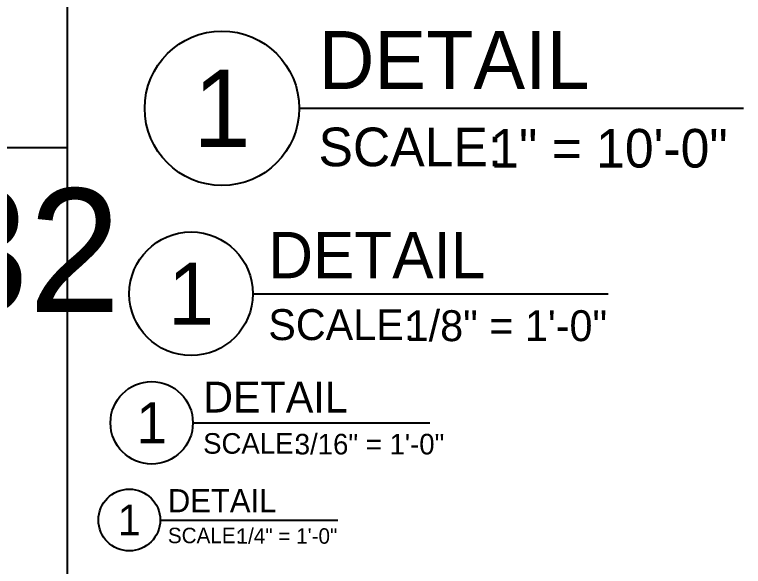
# Model space of a CAD drawing. Header units: inches. Extents: x -415 to 14109, y -1276 to 3235.
# Drawn here: x 406.5 to 689.6, y -1099.8 to -885.6 of the extents above; entities that cross this region are included whole.
import ezdxf
from ezdxf import colors
from ezdxf.entities.mleader import LeaderData, LeaderLine
from ezdxf.enums import TextEntityAlignment as Align
from ezdxf.math import Vec2, Vec3

# ---------------------------------------------------------------- set-up
doc = ezdxf.new("R2010")
doc.units = ezdxf.units.IN
doc.header["$MEASUREMENT"] = 0
doc.layers.add('L-ANNO-TTLB', color=7, linetype='Continuous')
doc.layers.add('L-TTLB', color=7, linetype='Continuous')
doc.styles.add('TEXT 1-32', font='', dxfattribs={"height": 48})
doc.styles.add('TEXT-PAPER 1-8', font='', dxfattribs={"height": 0.125})
doc.styles.get('TEXT 1-32').set_extended_font_data('Avenir LT Std 55 Roman')
doc.styles.get('TEXT-PAPER 1-8').set_extended_font_data('Avenir LT Std 55 Roman')

# ---------------------------------------------------------------- blocks, each defined once
blk = doc.blocks.new('*U65')
blk.add_line((0.75, 0.5), (2.1879, 0.5))
blk.add_circle((0.5, 0.5), 0.25)
at = {"color": 4, "insert": (0.8125, 0.4375), "char_height": 0.125, "width": 0.440063, "attachment_point": 1, "style": 'TEXT-PAPER 1-8'}
blk.add_mtext('SCALE:', dxfattribs=at)
at = {"color": 4, "style": 'TEXT-PAPER 1-8'}
for tag, p, height in [('DETAIL', (0.8125, 0.5625), 0.1875), ('SCALE', (1.3685, 0.3082), 0.125)]:
    blk.add_attdef(tag, p, '', height=height, dxfattribs=at)
blk.add_attdef('#', text='', height=0.25, dxfattribs=at).set_placement((0.5, 0.5), align=Align.MIDDLE_CENTER)

msp = doc.modelspace()

# ---------------------------------------------------------------- linework, layer by layer
at = {"layer": 'L-TTLB'}
for points in [[(427.01781, -1242.6281), (427.01781, -192.01982)], [(-120, -937.23499), (427.01781, -937.23499)]]:
    msp.add_lwpolyline(points, dxfattribs=at)

# ---------------------------------------------------------------- block references
at = {"layer": 'L-ANNO-TTLB'}
for p, xscale, yscale, zscale, values in [((427.01781, -981.96813), 120, 120, 120, {'DETAIL': 'DETAIL', '#': '1', 'SCALE': '1" = 10\'-0"'}), ((427.01781, -1041.96813), 96, 96, 96, {'DETAIL': 'DETAIL', '#': '1', 'SCALE': '1/8" = 1\'-0"'}), ((427.71476, -1076.09525), 64, 64, 64, {'DETAIL': 'DETAIL', '#': '1', 'SCALE': '3/16" = 1\'-0"'}), ((427.01781, -1105.83201), 48, 48, 48, {'DETAIL': 'DETAIL', '#': '1', 'SCALE': '1/4" = 1\'-0"'})]:
    msp.add_blockref('*U65', p, dxfattribs=dict(at, xscale=xscale, yscale=yscale, zscale=zscale)).add_auto_attribs(values)

# ---------------------------------------------------------------- leaders
at = {"layer": 'L-TTLB'}
ml = msp.add_multileader_mtext('Standard', dxfattribs=at)
ml.set_content('MLEAD 1-32', color=256, style='TEXT 1-32')
ml.set_leader_properties(color=256)
ml.build(insert=Vec2(0, 0))
ml.multileader.update_dxf_attribs({"dogleg_length": 76.8, "arrow_head_size": 48})
ctx = ml.context
ctx.base_point, ctx.char_height, ctx.arrow_head_size, ctx.landing_gap_size, ctx.plane_origin = Vec3(76.22433, -977.53175), 48, 48, 4, Vec3(-60.88007, -1005.65216)
notes = []
notes.append((ctx, [(0, (1, 1, 0), (-0.57567, -977.53175), (1, 0), 76.8, [(0, [(-97.57165, -1003.33966)], 0, [])])]))
ctx.mtext.insert, ctx.mtext.flow_direction = Vec3(80.22433, -953.12248), 5
for ctx, leaders in notes:
    for number, flags, end, landing, length, lines in leaders:
        leader = LeaderData()
        leader.index, (leader.has_last_leader_line, leader.has_dogleg_vector, leader.attachment_direction) = number, flags
        leader.last_leader_point, leader.dogleg_vector, leader.dogleg_length = Vec3(end), Vec3(landing), length
        for number, points, colour, breaks in lines:
            line = LeaderLine()
            line.index, line.vertices, line.color, line.breaks = number, Vec3.list(points), colors.encode_raw_color(colour), breaks
            leader.lines.append(line)
        ctx.leaders.append(leader)

doc.saveas('drawing.dxf')
